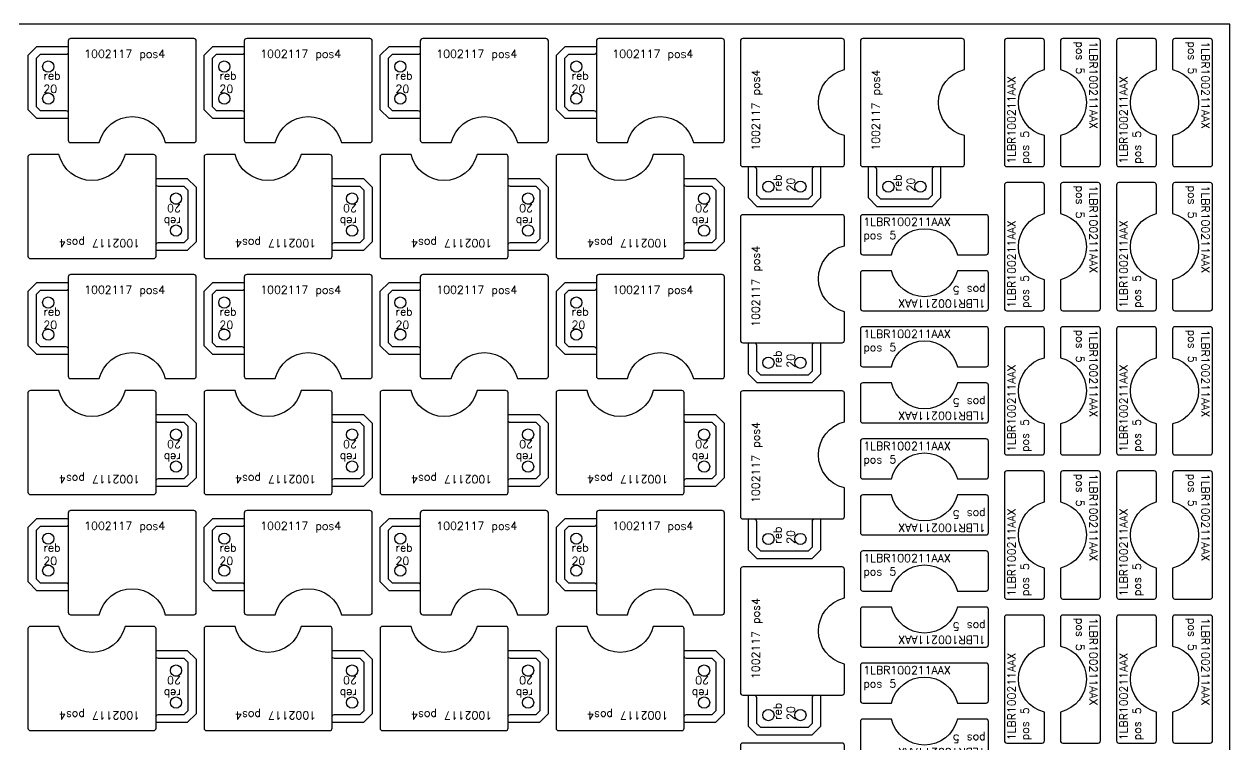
# Model space of a CAD drawing. Header units: millimetres. Extents: x 17640 to 20040, y -105 to 1860.
# Drawn here: x 18533 to 20040, y 960 to 1860 of the extents above; entities that cross this region are included whole.
import ezdxf

# ---------------------------------------------------------------- set-up
doc = ezdxf.new("R2010")
doc.units = ezdxf.units.MM
for name, color, linetype in [('1002117', 7, 'Continuous'), ('1LBR100211AAX', 7, 'Continuous'), ('Rebaixo', 7, 'Continuous'), ('sheet', 24, 'Continuous'), ('Texto', 7, 'Continuous')]:
    doc.layers.add(name, color=color, linetype=linetype)
doc.styles.get("Standard").update_dxf_attribs({"font": 'txt.shx'})

msp = doc.modelspace()

# ---------------------------------------------------------------- linework, layer by layer
at = {"layer": '1002117', "color": 3}
for points in [[(18745.3, 1712, 0.414213), (18748.3, 1715), (18748.3, 1839, 0.414213), (18745.3, 1842), (18591.3, 1842, 0.414213), (18588.3, 1839), (18588.3, 1825, -0.414214), (18585.3, 1822), (18553.3, 1822), (18548.3, 1817), (18548.3, 1757), (18553.3, 1752), (18585.3, 1752, -0.414213), (18588.3, 1749), (18588.3, 1715, 0.414214), (18591.3, 1712), (18627, 1712, -0.786796), (18709.6, 1712)], [(18965.3, 1712, 0.414214), (18968.3, 1715), (18968.3, 1839, 0.414213), (18965.3, 1842), (18811.3, 1842, 0.414213), (18808.3, 1839), (18808.3, 1825, -0.414214), (18805.3, 1822), (18773.3, 1822), (18768.3, 1817), (18768.3, 1757), (18773.3, 1752), (18805.3, 1752, -0.414213), (18808.3, 1749), (18808.3, 1715, 0.414214), (18811.3, 1712), (18847, 1712, -0.786796), (18929.6, 1712)], [(19185.3, 1712, 0.414213), (19188.3, 1715), (19188.3, 1839, 0.414213), (19185.3, 1842), (19031.3, 1842, 0.414213), (19028.3, 1839), (19028.3, 1825, -0.414213), (19025.3, 1822), (18993.3, 1822), (18988.3, 1817), (18988.3, 1757), (18993.3, 1752), (19025.3, 1752, -0.414214), (19028.3, 1749), (19028.3, 1715, 0.414213), (19031.3, 1712), (19067, 1712, -0.786796), (19149.6, 1712)], [(19405.3, 1712, 0.414214), (19408.3, 1715), (19408.3, 1839, 0.414213), (19405.3, 1842), (19251.3, 1842, 0.414213), (19248.3, 1839), (19248.3, 1825, -0.414214), (19245.3, 1822), (19213.3, 1822), (19208.3, 1817), (19208.3, 1757), (19213.3, 1752), (19245.3, 1752, -0.414214), (19248.3, 1749), (19248.3, 1715, 0.414214), (19251.3, 1712), (19287, 1712, -0.786796), (19369.6, 1712)], [(19558.3, 1839, 0.414213), (19555.3, 1842), (19431.3, 1842, 0.414214), (19428.3, 1839), (19428.3, 1685, 0.414214), (19431.3, 1682), (19445.3, 1682, -0.414213), (19448.3, 1679), (19448.3, 1647), (19453.3, 1642), (19513.3, 1642), (19518.3, 1647), (19518.3, 1679, -0.414213), (19521.3, 1682), (19555.3, 1682, 0.414214), (19558.3, 1685), (19558.3, 1720.7, -0.786796), (19558.3, 1803.3)], [(19708.3, 1839, 0.414213), (19705.3, 1842), (19581.3, 1842, 0.414214), (19578.3, 1839), (19578.3, 1685, 0.414214), (19581.3, 1682), (19595.3, 1682, -0.414213), (19598.3, 1679), (19598.3, 1647), (19603.3, 1642), (19663.3, 1642), (19668.3, 1647), (19668.3, 1679, -0.414213), (19671.3, 1682), (19705.3, 1682, 0.414214), (19708.3, 1685), (19708.3, 1720.7, -0.786796), (19708.3, 1803.3)], [(18541, 1697.2, 0.414213), (18538, 1694.2), (18538, 1570.2, 0.414214), (18541, 1567.2), (18695, 1567.2, 0.414214), (18698, 1570.2), (18698, 1584.2, -0.414214), (18701, 1587.2), (18733, 1587.2), (18738, 1592.2), (18738, 1652.2), (18733, 1657.2), (18701, 1657.2, -0.414213), (18698, 1660.2), (18698, 1694.2, 0.414213), (18695, 1697.2), (18659.3, 1697.2, -0.786796), (18576.7, 1697.2)], [(18761, 1697.2, 0.414213), (18758, 1694.2), (18758, 1570.2, 0.414214), (18761, 1567.2), (18915, 1567.2, 0.414213), (18918, 1570.2), (18918, 1584.2, -0.414214), (18921, 1587.2), (18953, 1587.2), (18958, 1592.2), (18958, 1652.2), (18953, 1657.2), (18921, 1657.2, -0.414214), (18918, 1660.2), (18918, 1694.2, 0.414213), (18915, 1697.2), (18879.3, 1697.2, -0.786796), (18796.7, 1697.2)], [(18981, 1697.2, 0.414214), (18978, 1694.2), (18978, 1570.2, 0.414213), (18981, 1567.2), (19135, 1567.2, 0.414213), (19138, 1570.2), (19138, 1584.2, -0.414214), (19141, 1587.2), (19173, 1587.2), (19178, 1592.2), (19178, 1652.2), (19173, 1657.2), (19141, 1657.2, -0.414213), (19138, 1660.2), (19138, 1694.2, 0.414214), (19135, 1697.2), (19099.3, 1697.2, -0.786796), (19016.7, 1697.2)], [(19201, 1697.2, 0.414214), (19198, 1694.2), (19198, 1570.2, 0.414213), (19201, 1567.2), (19355, 1567.2, 0.414214), (19358, 1570.2), (19358, 1584.2, -0.414214), (19361, 1587.2), (19393, 1587.2), (19398, 1592.2), (19398, 1652.2), (19393, 1657.2), (19361, 1657.2, -0.414213), (19358, 1660.2), (19358, 1694.2, 0.414213), (19355, 1697.2), (19319.3, 1697.2, -0.786796), (19236.7, 1697.2)], [(19558.3, 1619, 0.414214), (19555.3, 1622), (19431.3, 1622, 0.414214), (19428.3, 1619), (19428.3, 1465, 0.414214), (19431.3, 1462), (19445.3, 1462, -0.414213), (19448.3, 1459), (19448.3, 1427), (19453.3, 1422), (19513.3, 1422), (19518.3, 1427), (19518.3, 1459, -0.414213), (19521.3, 1462), (19555.3, 1462, 0.414214), (19558.3, 1465), (19558.3, 1500.7, -0.786796), (19558.3, 1583.3)], [(18745.3, 1417.2, 0.414214), (18748.3, 1420.2), (18748.3, 1544.2, 0.414214), (18745.3, 1547.2), (18591.3, 1547.2, 0.414214), (18588.3, 1544.2), (18588.3, 1530.2, -0.414214), (18585.3, 1527.2), (18553.3, 1527.2), (18548.3, 1522.2), (18548.3, 1462.2), (18553.3, 1457.2), (18585.3, 1457.2, -0.414214), (18588.3, 1454.2), (18588.3, 1420.2, 0.414213), (18591.3, 1417.2), (18627, 1417.2, -0.786796), (18709.6, 1417.2)], [(18965.3, 1417.2, 0.414214), (18968.3, 1420.2), (18968.3, 1544.2, 0.414214), (18965.3, 1547.2), (18811.3, 1547.2, 0.414214), (18808.3, 1544.2), (18808.3, 1530.2, -0.414213), (18805.3, 1527.2), (18773.3, 1527.2), (18768.3, 1522.2), (18768.3, 1462.2), (18773.3, 1457.2), (18805.3, 1457.2, -0.414214), (18808.3, 1454.2), (18808.3, 1420.2, 0.414214), (18811.3, 1417.2), (18847, 1417.2, -0.786796), (18929.6, 1417.2)], [(19185.3, 1417.2, 0.414213), (19188.3, 1420.2), (19188.3, 1544.2, 0.414214), (19185.3, 1547.2), (19031.3, 1547.2, 0.414214), (19028.3, 1544.2), (19028.3, 1530.2, -0.414213), (19025.3, 1527.2), (18993.3, 1527.2), (18988.3, 1522.2), (18988.3, 1462.2), (18993.3, 1457.2), (19025.3, 1457.2, -0.414213), (19028.3, 1454.2), (19028.3, 1420.2, 0.414213), (19031.3, 1417.2), (19067, 1417.2, -0.786796), (19149.6, 1417.2)], [(19405.3, 1417.2, 0.414213), (19408.3, 1420.2), (19408.3, 1544.2, 0.414214), (19405.3, 1547.2), (19251.3, 1547.2, 0.414214), (19248.3, 1544.2), (19248.3, 1530.2, -0.414214), (19245.3, 1527.2), (19213.3, 1527.2), (19208.3, 1522.2), (19208.3, 1462.2), (19213.3, 1457.2), (19245.3, 1457.2, -0.414213), (19248.3, 1454.2), (19248.3, 1420.2, 0.414213), (19251.3, 1417.2), (19287, 1417.2, -0.786796), (19369.6, 1417.2)], [(18541, 1402.4, 0.414214), (18538, 1399.4), (18538, 1275.4, 0.414214), (18541, 1272.4), (18695, 1272.4, 0.414213), (18698, 1275.4), (18698, 1289.4, -0.414213), (18701, 1292.4), (18733, 1292.4), (18738, 1297.4), (18738, 1357.4), (18733, 1362.4), (18701, 1362.4, -0.414214), (18698, 1365.4), (18698, 1399.4, 0.414214), (18695, 1402.4), (18659.3, 1402.4, -0.786796), (18576.7, 1402.4)], [(18761, 1402.4, 0.414214), (18758, 1399.4), (18758, 1275.4, 0.414214), (18761, 1272.4), (18915, 1272.4, 0.414214), (18918, 1275.4), (18918, 1289.4, -0.414213), (18921, 1292.4), (18953, 1292.4), (18958, 1297.4), (18958, 1357.4), (18953, 1362.4), (18921, 1362.4, -0.414214), (18918, 1365.4), (18918, 1399.4, 0.414213), (18915, 1402.4), (18879.3, 1402.4, -0.786796), (18796.7, 1402.4)], [(18981, 1402.4, 0.414213), (18978, 1399.4), (18978, 1275.4, 0.414214), (18981, 1272.4), (19135, 1272.4, 0.414213), (19138, 1275.4), (19138, 1289.4, -0.414213), (19141, 1292.4), (19173, 1292.4), (19178, 1297.4), (19178, 1357.4), (19173, 1362.4), (19141, 1362.4, -0.414213), (19138, 1365.4), (19138, 1399.4, 0.414214), (19135, 1402.4), (19099.3, 1402.4, -0.786796), (19016.7, 1402.4)], [(19201, 1402.4, 0.414213), (19198, 1399.4), (19198, 1275.4, 0.414213), (19201, 1272.4), (19355, 1272.4, 0.414214), (19358, 1275.4), (19358, 1289.4, -0.414213), (19361, 1292.4), (19393, 1292.4), (19398, 1297.4), (19398, 1357.4), (19393, 1362.4), (19361, 1362.4, -0.414213), (19358, 1365.4), (19358, 1399.4, 0.414214), (19355, 1402.4), (19319.3, 1402.4, -0.786796), (19236.7, 1402.4)], [(19558.3, 1399, 0.414214), (19555.3, 1402), (19431.3, 1402, 0.414214), (19428.3, 1399), (19428.3, 1245, 0.414214), (19431.3, 1242), (19445.3, 1242, -0.414213), (19448.3, 1239), (19448.3, 1207), (19453.3, 1202), (19513.3, 1202), (19518.3, 1207), (19518.3, 1239, -0.414213), (19521.3, 1242), (19555.3, 1242, 0.414214), (19558.3, 1245), (19558.3, 1280.7, -0.786796), (19558.3, 1363.3)], [(18745.3, 1122.4, 0.414213), (18748.3, 1125.4), (18748.3, 1249.4, 0.414214), (18745.3, 1252.4), (18591.3, 1252.4, 0.414214), (18588.3, 1249.4), (18588.3, 1235.4, -0.414214), (18585.3, 1232.4), (18553.3, 1232.4), (18548.3, 1227.4), (18548.3, 1167.4), (18553.3, 1162.4), (18585.3, 1162.4, -0.414213), (18588.3, 1159.4), (18588.3, 1125.4, 0.414213), (18591.3, 1122.4), (18627, 1122.4, -0.786796), (18709.6, 1122.4)], [(18965.3, 1122.4, 0.414213), (18968.3, 1125.4), (18968.3, 1249.4, 0.414213), (18965.3, 1252.4), (18811.3, 1252.4, 0.414213), (18808.3, 1249.4), (18808.3, 1235.4, -0.414214), (18805.3, 1232.4), (18773.3, 1232.4), (18768.3, 1227.4), (18768.3, 1167.4), (18773.3, 1162.4), (18805.3, 1162.4, -0.414213), (18808.3, 1159.4), (18808.3, 1125.4, 0.414214), (18811.3, 1122.4), (18847, 1122.4, -0.786796), (18929.6, 1122.4)], [(19185.3, 1122.4, 0.414214), (19188.3, 1125.4), (19188.3, 1249.4, 0.414213), (19185.3, 1252.4), (19031.3, 1252.4, 0.414213), (19028.3, 1249.4), (19028.3, 1235.4, -0.414214), (19025.3, 1232.4), (18993.3, 1232.4), (18988.3, 1227.4), (18988.3, 1167.4), (18993.3, 1162.4), (19025.3, 1162.4, -0.414213), (19028.3, 1159.4), (19028.3, 1125.4, 0.414214), (19031.3, 1122.4), (19067, 1122.4, -0.786796), (19149.6, 1122.4)], [(19405.3, 1122.4, 0.414214), (19408.3, 1125.4), (19408.3, 1249.4, 0.414213), (19405.3, 1252.4), (19251.3, 1252.4, 0.414213), (19248.3, 1249.4), (19248.3, 1235.4, -0.414213), (19245.3, 1232.4), (19213.3, 1232.4), (19208.3, 1227.4), (19208.3, 1167.4), (19213.3, 1162.4), (19245.3, 1162.4, -0.414214), (19248.3, 1159.4), (19248.3, 1125.4, 0.414214), (19251.3, 1122.4), (19287, 1122.4, -0.786796), (19369.6, 1122.4)], [(19558.3, 1179, 0.414214), (19555.3, 1182), (19431.3, 1182, 0.414214), (19428.3, 1179), (19428.3, 1025, 0.414214), (19431.3, 1022), (19445.3, 1022, -0.414213), (19448.3, 1019), (19448.3, 987), (19453.3, 982), (19513.3, 982), (19518.3, 987), (19518.3, 1019, -0.414213), (19521.3, 1022), (19555.3, 1022, 0.414214), (19558.3, 1025), (19558.3, 1060.7, -0.786796), (19558.3, 1143.3)], [(18541, 1107.7, 0.414214), (18538, 1104.7), (18538, 980.7, 0.414214), (18541, 977.7), (18695, 977.7, 0.414213), (18698, 980.7), (18698, 994.7, -0.414214), (18701, 997.7), (18733, 997.7), (18738, 1002.7), (18738, 1062.7), (18733, 1067.7), (18701, 1067.7, -0.414213), (18698, 1070.7), (18698, 1104.7, 0.414214), (18695, 1107.7), (18659.3, 1107.7, -0.786796), (18576.7, 1107.7)], [(18761, 1107.7, 0.414214), (18758, 1104.7), (18758, 980.7, 0.414214), (18761, 977.7), (18915, 977.7, 0.414214), (18918, 980.7), (18918, 994.7, -0.414214), (18921, 997.7), (18953, 997.7), (18958, 1002.7), (18958, 1062.7), (18953, 1067.7), (18921, 1067.7, -0.414213), (18918, 1070.7), (18918, 1104.7, 0.414213), (18915, 1107.7), (18879.3, 1107.7, -0.786796), (18796.7, 1107.7)], [(18981, 1107.7, 0.414214), (18978, 1104.7), (18978, 980.7, 0.414214), (18981, 977.7), (19135, 977.7, 0.414213), (19138, 980.7), (19138, 994.7, -0.414213), (19141, 997.7), (19173, 997.7), (19178, 1002.7), (19178, 1062.7), (19173, 1067.7), (19141, 1067.7, -0.414214), (19138, 1070.7), (19138, 1104.7, 0.414214), (19135, 1107.7), (19099.3, 1107.7, -0.786796), (19016.7, 1107.7)], [(19201, 1107.7, 0.414214), (19198, 1104.7), (19198, 980.7, 0.414214), (19201, 977.7), (19355, 977.7, 0.414214), (19358, 980.7), (19358, 994.7, -0.414214), (19361, 997.7), (19393, 997.7), (19398, 1002.7), (19398, 1062.7), (19393, 1067.7), (19361, 1067.7, -0.414213), (19358, 1070.7), (19358, 1104.7, 0.414214), (19355, 1107.7), (19319.3, 1107.7, -0.786796), (19236.7, 1107.7)], [(19558.3, 959, 0.414213), (19555.3, 962), (19431.3, 962, 0.414214), (19428.3, 959), (19428.3, 805, 0.414214), (19431.3, 802), (19445.3, 802, -0.414214), (19448.3, 799), (19448.3, 767), (19453.3, 762), (19513.3, 762), (19518.3, 767), (19518.3, 799, -0.414213), (19521.3, 802), (19555.3, 802, 0.414214), (19558.3, 805), (19558.3, 840.7, -0.786796), (19558.3, 923.3)]]:
    msp.add_lwpolyline(points, format="xyb", close=True, dxfattribs=at)
for centre in [(18563.3, 1807), (18783.3, 1807), (19003.3, 1807), (19223.3, 1807), (18563.3, 1767), (18783.3, 1767), (19003.3, 1767), (19223.3, 1767), (19463.3, 1657), (19503.3, 1657), (19613.3, 1657), (19653.3, 1657), (18723, 1642.2), (18943, 1642.2), (19163, 1642.2), (19383, 1642.2), (18723, 1602.2), (18943, 1602.2), (19163, 1602.2), (19383, 1602.2), (18563.3, 1512.2), (18783.3, 1512.2), (19003.3, 1512.2), (19223.3, 1512.2), (18563.3, 1472.2), (18783.3, 1472.2), (19003.3, 1472.2), (19223.3, 1472.2), (19463.3, 1437), (19503.3, 1437), (18723, 1347.4), (18943, 1347.4), (19163, 1347.4), (19383, 1347.4), (18723, 1307.4), (18943, 1307.4), (19163, 1307.4), (19383, 1307.4), (18563.3, 1217.4), (18783.3, 1217.4), (19003.3, 1217.4), (19223.3, 1217.4), (19463.3, 1217), (19503.3, 1217), (18563.3, 1177.4), (18783.3, 1177.4), (19003.3, 1177.4), (19223.3, 1177.4), (18723, 1052.7), (18943, 1052.7), (19163, 1052.7), (19383, 1052.7), (18723, 1012.7), (18943, 1012.7), (19163, 1012.7), (19383, 1012.7), (19463.3, 997), (19503.3, 997)]:
    msp.add_circle(centre, 7, dxfattribs=at)
at = {"layer": '1LBR100211AAX', "color": 2}
for points in [[(19761.3, 1682), (19805.3, 1682, 0.414213), (19808.3, 1685), (19808.3, 1720.7, -0.786796), (19808.3, 1803.3), (19808.3, 1839, 0.414213), (19805.3, 1842), (19761.3, 1842, 0.414214), (19758.3, 1839), (19758.3, 1685, 0.414214)], [(19875.3, 1842), (19831.3, 1842, 0.414214), (19828.3, 1839), (19828.3, 1803.3, -0.786796), (19828.3, 1720.7), (19828.3, 1685, 0.414214), (19831.3, 1682), (19875.3, 1682, 0.414214), (19878.3, 1685), (19878.3, 1839, 0.414214)], [(19901.3, 1682), (19945.3, 1682, 0.414213), (19948.3, 1685), (19948.3, 1720.7, -0.786796), (19948.3, 1803.3), (19948.3, 1839, 0.414213), (19945.3, 1842), (19901.3, 1842, 0.414214), (19898.3, 1839), (19898.3, 1685, 0.414214)], [(20015.3, 1842), (19971.3, 1842, 0.414213), (19968.3, 1839), (19968.3, 1803.3, -0.786796), (19968.3, 1720.7), (19968.3, 1685, 0.414213), (19971.3, 1682), (20015.3, 1682, 0.414214), (20018.3, 1685), (20018.3, 1839, 0.414213)], [(19761.3, 1502), (19805.3, 1502, 0.414214), (19808.3, 1505), (19808.3, 1540.7, -0.786796), (19808.3, 1623.3), (19808.3, 1659, 0.414214), (19805.3, 1662), (19761.3, 1662, 0.414214), (19758.3, 1659), (19758.3, 1505, 0.414213)], [(19875.3, 1662), (19831.3, 1662, 0.414214), (19828.3, 1659), (19828.3, 1623.3, -0.786796), (19828.3, 1540.7), (19828.3, 1505, 0.414213), (19831.3, 1502), (19875.3, 1502, 0.414213), (19878.3, 1505), (19878.3, 1659, 0.414213)], [(19901.3, 1502), (19945.3, 1502, 0.414214), (19948.3, 1505), (19948.3, 1540.7, -0.786796), (19948.3, 1623.3), (19948.3, 1659, 0.414214), (19945.3, 1662), (19901.3, 1662, 0.414214), (19898.3, 1659), (19898.3, 1505, 0.414214)], [(20015.3, 1662), (19971.3, 1662, 0.414214), (19968.3, 1659), (19968.3, 1623.3, -0.786796), (19968.3, 1540.7), (19968.3, 1505, 0.414213), (19971.3, 1502), (20015.3, 1502, 0.414214), (20018.3, 1505), (20018.3, 1659, 0.414214)], [(19578.3, 1619), (19578.3, 1575, 0.414214), (19581.3, 1572), (19617, 1572, -0.786796), (19699.6, 1572), (19735.3, 1572, 0.414213), (19738.3, 1575), (19738.3, 1619, 0.414213), (19735.3, 1622), (19581.3, 1622, 0.414213)], [(19738.3, 1505), (19738.3, 1549, 0.414213), (19735.3, 1552), (19699.6, 1552, -0.786796), (19617, 1552), (19581.3, 1552, 0.414213), (19578.3, 1549), (19578.3, 1505, 0.414214), (19581.3, 1502), (19735.3, 1502, 0.414214)], [(19578.3, 1479), (19578.3, 1435, 0.414214), (19581.3, 1432), (19617, 1432, -0.786796), (19699.6, 1432), (19735.3, 1432, 0.414214), (19738.3, 1435), (19738.3, 1479, 0.414214), (19735.3, 1482), (19581.3, 1482, 0.414214)], [(19761.3, 1322), (19805.3, 1322, 0.414214), (19808.3, 1325), (19808.3, 1360.7, -0.786796), (19808.3, 1443.3), (19808.3, 1479, 0.414214), (19805.3, 1482), (19761.3, 1482, 0.414213), (19758.3, 1479), (19758.3, 1325, 0.414214)], [(19875.3, 1482), (19831.3, 1482, 0.414214), (19828.3, 1479), (19828.3, 1443.3, -0.786796), (19828.3, 1360.7), (19828.3, 1325, 0.414214), (19831.3, 1322), (19875.3, 1322, 0.414214), (19878.3, 1325), (19878.3, 1479, 0.414214)], [(19901.3, 1322), (19945.3, 1322, 0.414214), (19948.3, 1325), (19948.3, 1360.7, -0.786796), (19948.3, 1443.3), (19948.3, 1479, 0.414214), (19945.3, 1482), (19901.3, 1482, 0.414214), (19898.3, 1479), (19898.3, 1325, 0.414213)], [(20015.3, 1482), (19971.3, 1482, 0.414214), (19968.3, 1479), (19968.3, 1443.3, -0.786796), (19968.3, 1360.7), (19968.3, 1325, 0.414214), (19971.3, 1322), (20015.3, 1322, 0.414213), (20018.3, 1325), (20018.3, 1479, 0.414214)], [(19738.3, 1365), (19738.3, 1409, 0.414214), (19735.3, 1412), (19699.6, 1412, -0.786796), (19617, 1412), (19581.3, 1412, 0.414213), (19578.3, 1409), (19578.3, 1365, 0.414214), (19581.3, 1362), (19735.3, 1362, 0.414213)], [(19578.3, 1339), (19578.3, 1295, 0.414214), (19581.3, 1292), (19617, 1292, -0.786796), (19699.6, 1292), (19735.3, 1292, 0.414214), (19738.3, 1295), (19738.3, 1339, 0.414214), (19735.3, 1342), (19581.3, 1342, 0.414214)], [(19761.3, 1142), (19805.3, 1142, 0.414214), (19808.3, 1145), (19808.3, 1180.7, -0.786796), (19808.3, 1263.3), (19808.3, 1299, 0.414214), (19805.3, 1302), (19761.3, 1302, 0.414213), (19758.3, 1299), (19758.3, 1145, 0.414214)], [(19875.3, 1302), (19831.3, 1302, 0.414213), (19828.3, 1299), (19828.3, 1263.3, -0.786796), (19828.3, 1180.7), (19828.3, 1145, 0.414213), (19831.3, 1142), (19875.3, 1142, 0.414214), (19878.3, 1145), (19878.3, 1299, 0.414214)], [(19901.3, 1142), (19945.3, 1142, 0.414214), (19948.3, 1145), (19948.3, 1180.7, -0.786796), (19948.3, 1263.3), (19948.3, 1299, 0.414214), (19945.3, 1302), (19901.3, 1302, 0.414214), (19898.3, 1299), (19898.3, 1145, 0.414214)], [(20015.3, 1302), (19971.3, 1302, 0.414214), (19968.3, 1299), (19968.3, 1263.3, -0.786796), (19968.3, 1180.7), (19968.3, 1145, 0.414214), (19971.3, 1142), (20015.3, 1142, 0.414214), (20018.3, 1145), (20018.3, 1299, 0.414213)], [(19738.3, 1225), (19738.3, 1269, 0.414214), (19735.3, 1272), (19699.6, 1272, -0.786796), (19617, 1272), (19581.3, 1272, 0.414214), (19578.3, 1269), (19578.3, 1225, 0.414213), (19581.3, 1222), (19735.3, 1222, 0.414213)], [(19578.3, 1199), (19578.3, 1155, 0.414214), (19581.3, 1152), (19617, 1152, -0.786796), (19699.6, 1152), (19735.3, 1152, 0.414214), (19738.3, 1155), (19738.3, 1199, 0.414214), (19735.3, 1202), (19581.3, 1202, 0.414213)], [(19738.3, 1085), (19738.3, 1129, 0.414214), (19735.3, 1132), (19699.6, 1132, -0.786796), (19617, 1132), (19581.3, 1132, 0.414213), (19578.3, 1129), (19578.3, 1085, 0.414214), (19581.3, 1082), (19735.3, 1082, 0.414214)], [(19761.3, 962), (19805.3, 962, 0.414213), (19808.3, 965), (19808.3, 1000.7, -0.786796), (19808.3, 1083.3), (19808.3, 1119, 0.414213), (19805.3, 1122), (19761.3, 1122, 0.414214), (19758.3, 1119), (19758.3, 965, 0.414214)], [(19875.3, 1122), (19831.3, 1122, 0.414214), (19828.3, 1119), (19828.3, 1083.3, -0.786796), (19828.3, 1000.7), (19828.3, 965, 0.414214), (19831.3, 962), (19875.3, 962, 0.414213), (19878.3, 965), (19878.3, 1119, 0.414213)], [(19901.3, 962), (19945.3, 962, 0.414214), (19948.3, 965), (19948.3, 1000.7, -0.786796), (19948.3, 1083.3), (19948.3, 1119, 0.414214), (19945.3, 1122), (19901.3, 1122, 0.414213), (19898.3, 1119), (19898.3, 965, 0.414214)], [(20015.3, 1122), (19971.3, 1122, 0.414214), (19968.3, 1119), (19968.3, 1083.3, -0.786796), (19968.3, 1000.7), (19968.3, 965, 0.414214), (19971.3, 962), (20015.3, 962, 0.414214), (20018.3, 965), (20018.3, 1119, 0.414214)], [(19578.3, 1059), (19578.3, 1015, 0.414214), (19581.3, 1012), (19617, 1012, -0.786796), (19699.6, 1012), (19735.3, 1012, 0.414214), (19738.3, 1015), (19738.3, 1059, 0.414213), (19735.3, 1062), (19581.3, 1062, 0.414213)], [(19738.3, 945), (19738.3, 989, 0.414214), (19735.3, 992), (19699.6, 992, -0.786796), (19617, 992), (19581.3, 992, 0.414214), (19578.3, 989), (19578.3, 945, 0.414213), (19581.3, 942), (19735.3, 942, 0.414213)]]:
    msp.add_lwpolyline(points, format="xyb", close=True, dxfattribs=at)
at = {"layer": 'Rebaixo', "color": 3}
for points in [[(18588.3, 1742), (18549.2, 1742), (18538.3, 1752.9), (18538.3, 1821.1), (18549.2, 1832), (18588.3, 1832)], [(18808.3, 1742), (18769.2, 1742), (18758.3, 1752.9), (18758.3, 1821.1), (18769.2, 1832), (18808.3, 1832)], [(19028.3, 1742), (18989.2, 1742), (18978.3, 1752.9), (18978.3, 1821.1), (18989.2, 1832), (19028.3, 1832)], [(19248.3, 1742), (19209.2, 1742), (19198.3, 1752.9), (19198.3, 1821.1), (19209.2, 1832), (19248.3, 1832)], [(19528.3, 1682), (19528.3, 1642.9), (19517.5, 1632), (19449.2, 1632), (19438.3, 1642.9), (19438.3, 1682)], [(19678.3, 1682), (19678.3, 1642.9), (19667.5, 1632), (19599.2, 1632), (19588.3, 1642.9), (19588.3, 1682)], [(18698, 1667.2), (18737.1, 1667.2), (18748, 1656.4), (18748, 1588.1), (18737.1, 1577.2), (18698, 1577.2)], [(18918, 1667.2), (18957.1, 1667.2), (18968, 1656.4), (18968, 1588.1), (18957.1, 1577.2), (18918, 1577.2)], [(19138, 1667.2), (19177.1, 1667.2), (19188, 1656.4), (19188, 1588.1), (19177.1, 1577.2), (19138, 1577.2)], [(19358, 1667.2), (19397.1, 1667.2), (19408, 1656.4), (19408, 1588.1), (19397.1, 1577.2), (19358, 1577.2)], [(18588.3, 1447.2), (18549.2, 1447.2), (18538.3, 1458.1), (18538.3, 1526.4), (18549.2, 1537.2), (18588.3, 1537.2)], [(18808.3, 1447.2), (18769.2, 1447.2), (18758.3, 1458.1), (18758.3, 1526.4), (18769.2, 1537.2), (18808.3, 1537.2)], [(19028.3, 1447.2), (18989.2, 1447.2), (18978.3, 1458.1), (18978.3, 1526.4), (18989.2, 1537.2), (19028.3, 1537.2)], [(19248.3, 1447.2), (19209.2, 1447.2), (19198.3, 1458.1), (19198.3, 1526.4), (19209.2, 1537.2), (19248.3, 1537.2)], [(19528.3, 1462), (19528.3, 1422.9), (19517.5, 1412), (19449.2, 1412), (19438.3, 1422.9), (19438.3, 1462)], [(18698, 1372.4), (18737.1, 1372.4), (18748, 1361.6), (18748, 1293.3), (18737.1, 1282.4), (18698, 1282.4)], [(18918, 1372.4), (18957.1, 1372.4), (18968, 1361.6), (18968, 1293.3), (18957.1, 1282.4), (18918, 1282.4)], [(19138, 1372.4), (19177.1, 1372.4), (19188, 1361.6), (19188, 1293.3), (19177.1, 1282.4), (19138, 1282.4)], [(19358, 1372.4), (19397.1, 1372.4), (19408, 1361.6), (19408, 1293.3), (19397.1, 1282.4), (19358, 1282.4)], [(18588.3, 1152.4), (18549.2, 1152.4), (18538.3, 1163.3), (18538.3, 1231.6), (18549.2, 1242.4), (18588.3, 1242.4)], [(18808.3, 1152.4), (18769.2, 1152.4), (18758.3, 1163.3), (18758.3, 1231.6), (18769.2, 1242.4), (18808.3, 1242.4)], [(19028.3, 1152.4), (18989.2, 1152.4), (18978.3, 1163.3), (18978.3, 1231.6), (18989.2, 1242.4), (19028.3, 1242.4)], [(19248.3, 1152.4), (19209.2, 1152.4), (19198.3, 1163.3), (19198.3, 1231.6), (19209.2, 1242.4), (19248.3, 1242.4)], [(19528.3, 1242), (19528.3, 1202.9), (19517.5, 1192), (19449.2, 1192), (19438.3, 1202.9), (19438.3, 1242)], [(18698, 1077.7), (18737.1, 1077.7), (18748, 1066.8), (18748, 998.5), (18737.1, 987.7), (18698, 987.7)], [(18918, 1077.7), (18957.1, 1077.7), (18968, 1066.8), (18968, 998.5), (18957.1, 987.7), (18918, 987.7)], [(19138, 1077.7), (19177.1, 1077.7), (19188, 1066.8), (19188, 998.5), (19177.1, 987.7), (19138, 987.7)], [(19358, 1077.7), (19397.1, 1077.7), (19408, 1066.8), (19408, 998.5), (19397.1, 987.7), (19358, 987.7)], [(19528.3, 1022), (19528.3, 982.9), (19517.5, 972), (19449.2, 972), (19438.3, 982.9), (19438.3, 1022)]]:
    msp.add_lwpolyline(points, close=True, dxfattribs=at)
at = {"layer": 'sheet', "color": 7}
msp.add_lwpolyline([(17640, 0), (20040, 0), (20040, 1860), (17640, 1860)], close=True, dxfattribs=at)

# ---------------------------------------------------------------- texts
at = {"layer": 'Rebaixo', "color": 3, "char_height": 10, "attachment_point": 1}
for insert in [(18557.3, 1800.8), (18777.3, 1800.8), (18997.3, 1800.8), (19217.3, 1800.8), (18557.3, 1506), (18777.3, 1506), (18997.3, 1506), (19217.3, 1506), (18557.3, 1211.2), (18777.3, 1211.2), (18997.3, 1211.2), (19217.3, 1211.2)]:
    msp.add_mtext_dynamic_manual_height_columns('reb\\P20', width=33.653, gutter_width=12.5, heights=[0], dxfattribs=dict(at, insert=insert))
for insert, rotation in [((19469.6, 1651), 90), ((19619.6, 1651), 90), ((18729, 1608.5), 180), ((18949, 1608.5), 180), ((19169, 1608.5), 180), ((19389, 1608.5), 180), ((19469.6, 1431), 90), ((18729, 1313.7), 180), ((18949, 1313.7), 180), ((19169, 1313.7), 180), ((19389, 1313.7), 180), ((19469.6, 1211), 90), ((18729, 1018.9), 180), ((18949, 1018.9), 180), ((19169, 1018.9), 180), ((19389, 1018.9), 180), ((19469.6, 991), 90)]:
    msp.add_mtext_dynamic_manual_height_columns('reb\\P20', width=33.653, gutter_width=12.5, heights=[0], dxfattribs=dict(at, insert=insert, rotation=rotation))
at = {"layer": 'Texto', "color": 3, "char_height": 10, "width": 126.181, "attachment_point": 1}
for insert in [(18608.3, 1827.9), (18828.3, 1827.9), (19048.3, 1827.9), (19268.3, 1827.9), (18608.3, 1533.2), (18828.3, 1533.2), (19048.3, 1533.2), (19268.3, 1533.2), (18608.3, 1238.4), (18828.3, 1238.4), (19048.3, 1238.4), (19268.3, 1238.4)]:
    msp.add_mtext('1002117 pos4', dxfattribs=dict(at, insert=insert))
at = {"layer": 'Texto', "color": 2, "char_height": 10, "width": 131.995, "attachment_point": 1}
for insert, rotation in [((19874.4, 1838.4), 270), ((20014.4, 1838.4), 270), ((19762.2, 1685.6), 90), ((19902.2, 1685.6), 90), ((19874.4, 1658.4), 270), ((20014.4, 1658.4), 270), ((19762.2, 1505.6), 90), ((19902.2, 1505.6), 90), ((19734.8, 1505.9), 180), ((19874.4, 1478.4), 270), ((20014.4, 1478.4), 270), ((19762.2, 1325.6), 90), ((19902.2, 1325.6), 90), ((19734.8, 1365.9), 180), ((19874.4, 1298.4), 270), ((20014.4, 1298.4), 270), ((19734.8, 1225.9), 180), ((19762.2, 1145.6), 90), ((19902.2, 1145.6), 90), ((19734.8, 1085.9), 180), ((19874.4, 1118.4), 270), ((20014.4, 1118.4), 270), ((19762.2, 965.6), 90), ((19902.2, 965.6), 90), ((19734.8, 945.9), 180)]:
    msp.add_mtext('1LBR100211AAX pos 5', dxfattribs=dict(at, insert=insert, rotation=rotation))
at = {"layer": 'Texto', "color": 3, "char_height": 10, "width": 126.181, "attachment_point": 1}
for insert, rotation in [((19442.4, 1702), 90), ((19592.4, 1702), 90), ((18678, 1581.3), 180), ((18898, 1581.3), 180), ((19118, 1581.3), 180), ((19338, 1581.3), 180), ((19442.4, 1482), 90), ((19442.4, 1262), 90), ((18678, 1286.5), 180), ((18898, 1286.5), 180), ((19118, 1286.5), 180), ((19338, 1286.5), 180), ((19442.4, 1042), 90), ((18678, 991.7), 180), ((18898, 991.7), 180), ((19118, 991.7), 180), ((19338, 991.7), 180)]:
    msp.add_mtext('1002117 pos4', dxfattribs=dict(at, insert=insert, rotation=rotation))
at = {"layer": 'Texto', "color": 2, "char_height": 10, "width": 131.995, "attachment_point": 1}
for insert in [(19581.9, 1618.1), (19581.9, 1478.1), (19581.9, 1338.1), (19581.9, 1198.1), (19581.9, 1058.1)]:
    msp.add_mtext('1LBR100211AAX pos 5', dxfattribs=dict(at, insert=insert))

doc.saveas('drawing.dxf')
